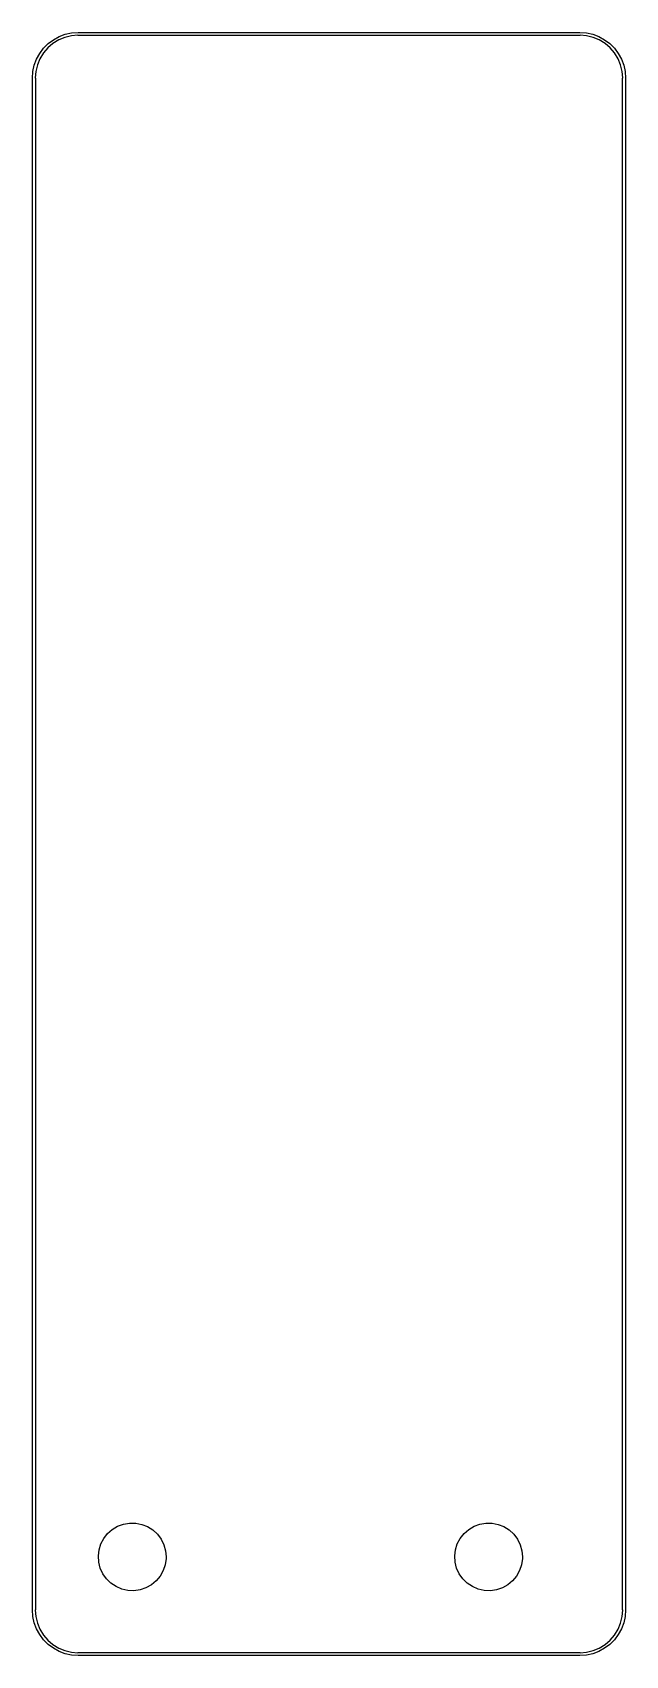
# Model space of a CAD drawing. Extents: x 123.5 to 143.6, y -121 to -66.
import ezdxf

# ---------------------------------------------------------------- set-up
doc = ezdxf.new("R2010")
doc.units = 0
doc.layers.add('BLACK', color=7, linetype='CONTINUOUS')

msp = doc.modelspace()

# ---------------------------------------------------------------- linework, layer by layer
at = {"layer": 'BLACK', "linetype": 'CONTINUOUS'}
for p, q in [((124.162, -66.1961), (124.356, -66.0901)), ((124.551, -66.1167), (124.34, -66.204)), ((124.356, -66.0901), (124.563, -66.0128)), ((124.772, -66.0634), (124.551, -66.1167)), ((124.563, -66.0128), (124.779, -65.9658)), ((124.991, -66.0462), (124.772, -66.0634)), ((124.779, -65.9658), (125, -65.95)), ((125, -66.05), (124.991, -66.0462)), ((125, -65.95), (142.037, -65.95)), ((142.037, -66.05), (125, -66.05)), ((142.037, -65.95), (142.258, -65.9658)), ((142.046, -66.0462), (142.037, -66.05)), ((142.265, -66.0634), (142.046, -66.0462)), ((142.258, -65.9658), (142.474, -66.0128)), ((142.486, -66.1167), (142.265, -66.0634)), ((142.474, -66.0128), (142.681, -66.0901)), ((142.697, -66.2041), (142.486, -66.1167)), ((142.681, -66.0901), (142.875, -66.1961)), ((123.59, -66.8561), (123.696, -66.662)), ((123.696, -66.662), (123.829, -66.485)), ((123.823, -66.6451), (123.704, -66.8397)), ((123.972, -66.4715), (123.823, -66.6451)), ((123.829, -66.485), (123.985, -66.3286)), ((124.145, -66.3233), (123.972, -66.4715)), ((123.985, -66.3286), (124.162, -66.1961)), ((124.34, -66.204), (124.145, -66.3233)), ((142.892, -66.3233), (142.697, -66.2041)), ((142.875, -66.1961), (143.052, -66.3286)), ((143.065, -66.4715), (142.892, -66.3233)), ((143.052, -66.3286), (143.208, -66.485)), ((143.214, -66.6451), (143.065, -66.4715)), ((143.208, -66.485), (143.341, -66.662)), ((143.333, -66.8397), (143.214, -66.6451)), ((143.341, -66.662), (143.447, -66.8561)), ((123.466, -67.2794), (123.513, -67.0633)), ((123.513, -67.0633), (123.59, -66.8561)), ((123.617, -67.0505), (123.563, -67.2725)), ((123.704, -66.8397), (123.617, -67.0505)), ((143.42, -67.0505), (143.333, -66.8397)), ((143.474, -67.2725), (143.42, -67.0505)), ((143.447, -66.8561), (143.524, -67.0633)), ((143.524, -67.0633), (143.571, -67.2794)), ((123.45, -67.5), (123.466, -67.2794)), ((123.45, -119.5), (123.45, -67.5)), ((123.563, -67.2725), (123.546, -67.4909)), ((123.546, -67.4909), (123.55, -67.4999)), ((123.55, -67.4999), (123.55, -67.5)), ((123.55, -67.5), (123.55, -119.5)), ((143.491, -67.491), (143.474, -67.2725)), ((143.487, -67.5), (143.491, -67.491)), ((143.487, -119.5), (143.487, -67.5)), ((143.571, -67.2794), (143.587, -67.4999)), ((143.587, -67.4999), (143.587, -67.5)), ((143.587, -67.5), (143.587, -119.5)), ((126.003, -116.908), (126.161, -116.77)), ((126.161, -116.77), (126.342, -116.662)), ((126.342, -116.662), (126.539, -116.589)), ((126.539, -116.589), (126.747, -116.554)), ((126.747, -116.554), (126.957, -116.556)), ((126.957, -116.556), (127.164, -116.597)), ((127.164, -116.597), (127.359, -116.675)), ((127.359, -116.675), (127.537, -116.788)), ((127.537, -116.788), (127.692, -116.93)), ((138.103, -116.908), (138.261, -116.77)), ((138.261, -116.77), (138.442, -116.662)), ((138.442, -116.662), (138.639, -116.589)), ((138.639, -116.589), (138.847, -116.554)), ((138.847, -116.554), (139.057, -116.556)), ((139.057, -116.556), (139.264, -116.597)), ((139.264, -116.597), (139.459, -116.675)), ((139.459, -116.675), (139.637, -116.788)), ((139.637, -116.788), (139.792, -116.93)), ((125.712, -117.461), (125.775, -117.26)), ((125.775, -117.26), (125.873, -117.074)), ((125.873, -117.074), (126.003, -116.908)), ((127.692, -116.93), (127.818, -117.099)), ((127.818, -117.099), (127.911, -117.288)), ((127.911, -117.288), (127.968, -117.49)), ((137.812, -117.461), (137.875, -117.26)), ((137.875, -117.26), (137.973, -117.074)), ((137.973, -117.074), (138.103, -116.908)), ((139.792, -116.93), (139.918, -117.099)), ((139.918, -117.099), (140.011, -117.288)), ((140.011, -117.288), (140.068, -117.49)), ((125.687, -117.67), (125.712, -117.461)), ((125.701, -117.88), (125.687, -117.67)), ((125.753, -118.084), (125.701, -117.88)), ((127.985, -117.76), (127.955, -117.968)), ((127.968, -117.49), (127.987, -117.7)), ((127.987, -117.7), (127.985, -117.76)), ((137.787, -117.67), (137.812, -117.461)), ((137.801, -117.88), (137.787, -117.67)), ((137.853, -118.084), (137.801, -117.88)), ((140.085, -117.76), (140.055, -117.968)), ((140.068, -117.49), (140.087, -117.7)), ((140.087, -117.7), (140.085, -117.76)), ((125.841, -118.275), (125.753, -118.084)), ((125.963, -118.447), (125.841, -118.275)), ((126.113, -118.594), (125.963, -118.447)), ((127.785, -118.351), (127.65, -118.513)), ((127.888, -118.168), (127.785, -118.351)), ((127.955, -117.968), (127.888, -118.168)), ((137.941, -118.275), (137.853, -118.084)), ((138.063, -118.447), (137.941, -118.275)), ((138.213, -118.594), (138.063, -118.447)), ((139.885, -118.351), (139.75, -118.513)), ((139.988, -118.168), (139.885, -118.351)), ((140.055, -117.968), (139.988, -118.168)), ((126.288, -118.711), (126.113, -118.594)), ((126.482, -118.794), (126.288, -118.711)), ((126.687, -118.84), (126.482, -118.794)), ((126.897, -118.848), (126.687, -118.84)), ((127.105, -118.818), (126.897, -118.848)), ((127.305, -118.751), (127.105, -118.818)), ((127.488, -118.648), (127.305, -118.751)), ((127.65, -118.513), (127.488, -118.648)), ((138.388, -118.711), (138.213, -118.594)), ((138.582, -118.794), (138.388, -118.711)), ((138.787, -118.84), (138.582, -118.794)), ((138.997, -118.848), (138.787, -118.84)), ((139.205, -118.818), (138.997, -118.848)), ((139.405, -118.751), (139.205, -118.818)), ((139.588, -118.648), (139.405, -118.751)), ((139.75, -118.513), (139.588, -118.648)), ((123.466, -119.721), (123.45, -119.5)), ((123.45, -119.5), (123.45, -119.5)), ((123.55, -119.5), (123.546, -119.509)), ((123.546, -119.509), (123.563, -119.728)), ((143.474, -119.728), (143.491, -119.509)), ((143.491, -119.509), (143.487, -119.5)), ((143.587, -119.5), (143.571, -119.721)), ((123.513, -119.937), (123.466, -119.721)), ((123.59, -120.144), (123.513, -119.937)), ((123.563, -119.728), (123.617, -119.949)), ((123.617, -119.949), (123.704, -120.16)), ((143.333, -120.16), (143.42, -119.949)), ((143.42, -119.949), (143.474, -119.728)), ((143.524, -119.937), (143.447, -120.144)), ((143.571, -119.721), (143.524, -119.937)), ((123.696, -120.338), (123.59, -120.144)), ((123.829, -120.515), (123.696, -120.338)), ((123.704, -120.16), (123.823, -120.355)), ((123.823, -120.355), (123.972, -120.528)), ((123.985, -120.671), (123.829, -120.515)), ((123.972, -120.528), (124.145, -120.677)), ((142.892, -120.677), (143.066, -120.528)), ((143.208, -120.515), (143.052, -120.671)), ((143.066, -120.528), (143.214, -120.355)), ((143.341, -120.338), (143.208, -120.515)), ((143.214, -120.355), (143.333, -120.16)), ((143.447, -120.144), (143.341, -120.338)), ((124.162, -120.804), (123.985, -120.671)), ((124.145, -120.677), (124.34, -120.796)), ((124.356, -120.91), (124.162, -120.804)), ((124.34, -120.796), (124.551, -120.883)), ((124.563, -120.987), (124.356, -120.91)), ((124.551, -120.883), (124.772, -120.937)), ((124.779, -121.034), (124.563, -120.987)), ((124.772, -120.937), (124.991, -120.954)), ((125, -121.05), (124.779, -121.034)), ((124.991, -120.954), (125, -120.95)), ((125, -120.95), (125, -120.95)), ((125, -120.95), (142.037, -120.95)), ((142.037, -121.05), (125, -121.05)), ((125, -121.05), (125, -121.05)), ((142.037, -120.95), (142.042, -120.952)), ((142.258, -121.034), (142.037, -121.05)), ((142.037, -121.05), (142.037, -121.05)), ((142.042, -120.952), (142.046, -120.954)), ((142.046, -120.954), (142.265, -120.937)), ((142.474, -120.987), (142.258, -121.034)), ((142.265, -120.937), (142.486, -120.883)), ((142.681, -120.91), (142.474, -120.987)), ((142.486, -120.883), (142.697, -120.796)), ((142.875, -120.804), (142.681, -120.91)), ((142.697, -120.796), (142.892, -120.677)), ((143.052, -120.671), (142.875, -120.804))]:
    msp.add_line(p, q, dxfattribs=at)

doc.saveas('drawing.dxf')
